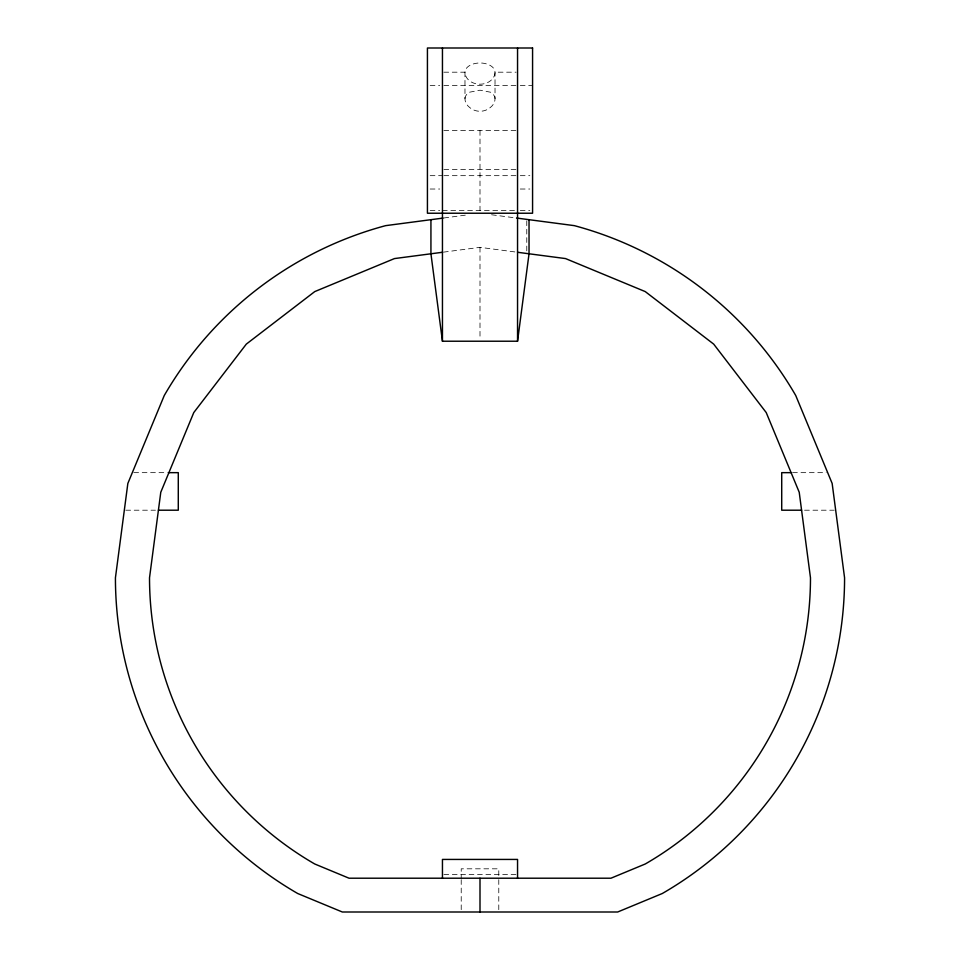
<?xml version="1.0" encoding="UTF-8"?>
<svg xmlns="http://www.w3.org/2000/svg" width="960" height="960" viewBox="0 0 960 960"><rect width="100%" height="100%" fill="white"/><g stroke="black" fill="none" stroke-linecap="round" stroke-linejoin="round"><path stroke-width="0.72" stroke-dasharray="4.8 3.6" d="M443.892 217.98L468.444 214.752M443.46 252.144L480 247.344L516.54 252.144M443.856 72.192L464.976 72.192A15.216 9.264 0 0 1 469.38 65.676A14.94 9.096 0 0 1 490.62 65.676A15.216 9.264 0 0 1 495.024 72.192L495.024 98.748A15.216 12.072 0 0 1 490.62 107.244C484.68 112.62 475.32 112.62 469.38 107.244A15.216 12.072 0 0 1 464.976 98.748L464.976 72.192A15.216 12.072 0 0 0 469.38 80.7A14.94 11.856 0 0 0 490.62 80.7A15.216 12.072 0 0 0 495.024 72.192L516.144 72.192M430.164 85.548L439.716 85.548M443.916 85.548L516.084 85.548M520.284 85.548L532.572 85.548M443.892 130.608L517.548 130.608M443.916 169.632L516.084 169.632M430.164 175.668L442.452 175.668M443.916 175.668L516.084 175.668M520.284 175.668L529.836 175.668M430.164 189.024L439.716 189.024M520.284 189.024L529.836 189.024M430.164 210.408L439.716 210.408M442.452 210.408L516.108 210.408M520.284 210.408L529.836 210.408M133.788 472.656L167.436 472.656M792.564 472.656L826.212 472.656M125.808 510.204L155.448 510.204M804.552 510.204L834.192 510.204M443.916 874.452L516.084 874.452M491.556 214.752L517.548 218.172M526.776 220.86L526.776 252M498.78 875.52L498.78 868.812L461.22 868.812L461.22 878.208M498.78 879.672L498.78 912M480 130.608L480 210.408M480 247.344L480 339.732M461.22 879.672L461.22 912M464.976 98.748A15.216 9.264 0 0 1 469.38 92.232L480 90.192L490.62 92.232A15.216 9.264 0 0 1 495.024 98.748"/><path stroke-width="1.44" d="M430.932 219.684L430.932 253.788L442.452 341.22L517.548 341.22L529.032 253.776L529.032 219.684M443.136 218.076L385.644 225.648A364.572 364.572 0 0 0 164.268 395.508L127.848 483.432L115.428 577.8A364.572 364.572 0 0 0 297.72 893.52L342.324 912L617.676 912L662.28 893.52A364.572 364.572 0 0 0 844.572 577.8L832.152 483.432L795.732 395.508A364.572 364.572 0 0 0 574.356 225.648L516.54 218.04M442.452 252.276L394.464 258.576L314.76 291.588L246.312 344.112L193.788 412.548L160.776 492.264L149.52 577.8A330.48 330.48 0 0 0 314.76 864L349.044 878.208L610.956 878.208L645.24 864A330.48 330.48 0 0 0 810.48 577.8L799.224 492.264L766.212 412.548L713.688 344.112L645.24 291.588L565.536 258.576L517.548 252.276M168.9 472.656L178.284 472.656L178.284 510.204L158.412 510.204M791.1 472.656L781.716 472.656L781.716 510.204L801.588 510.204M517.548 48L517.548 341.22M517.548 878.208L517.548 859.428L442.452 859.428L442.452 878.208M480 878.208L480 912M442.452 48L442.452 341.22M532.572 48L427.428 48L427.428 213.228L532.572 213.228L532.572 48"/></g></svg>
